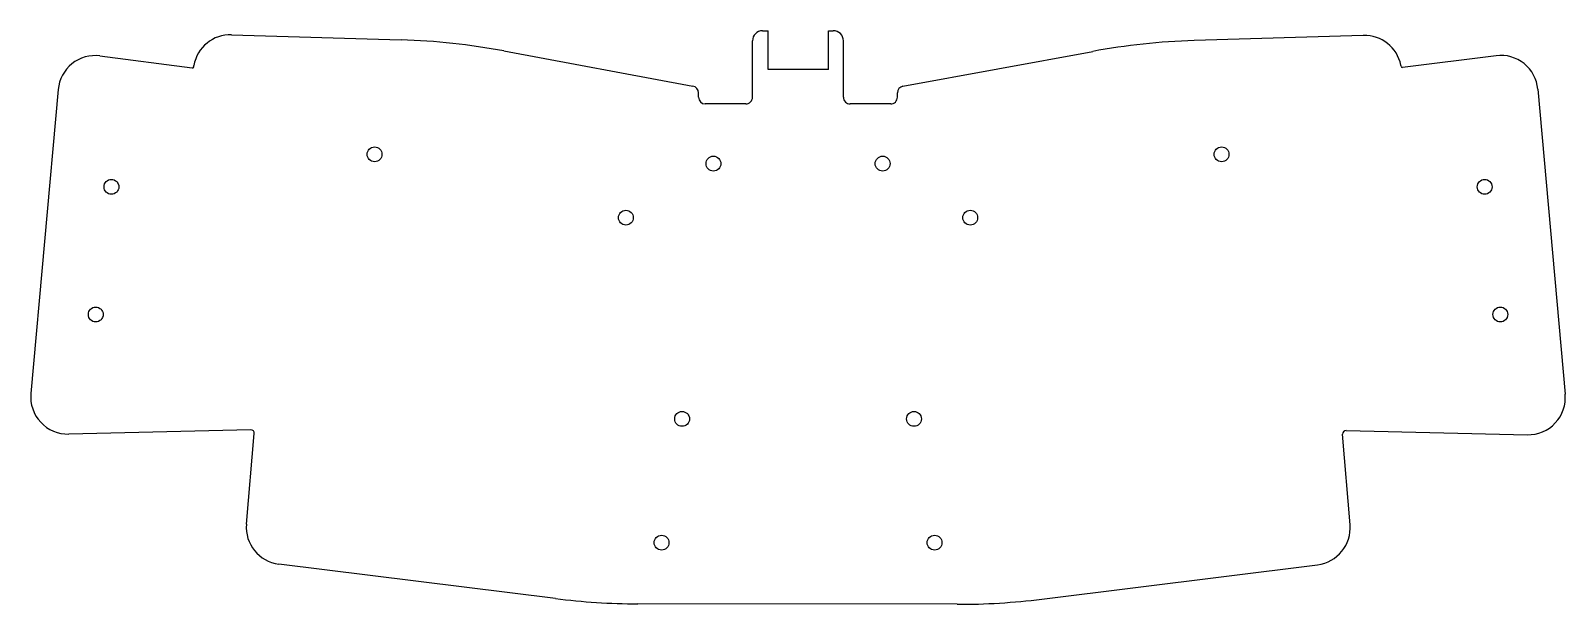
# Model space of a CAD drawing. Extents: x -114 to 114, y -62 to 23.
import ezdxf

# ---------------------------------------------------------------- set-up
doc = ezdxf.new("R2010")
doc.units = 0
doc.layers.add('BLACK', color=7, linetype='CONTINUOUS')

msp = doc.modelspace()

# ---------------------------------------------------------------- linework, layer by layer
at = {"layer": 'BLACK', "linetype": 'CONTINUOUS'}
for p, q in [((-83.909211, 22.843778), (-58.795842, 22.074862)), ((-5.252883, 23.428547), (-4.415, 23.428547)), ((-4.415, 17.678547), (-4.414371, 23.428547)), ((4.525, 23.435542), (5.225, 23.435542)), ((4.525629, 17.678547), (4.525629, 23.435542)), ((83.745927, 22.737873), (58.679618, 21.971565)), ((-6.745, 13.589999), (-6.748776, 21.927874)), ((6.725001, 13.579999), (6.725, 21.935542)), ((-103.417229, 19.698662), (-89.755341, 17.914853)), ((-89.532359, 18.079162), (-89.497438, 18.281552)), ((-43.579824, 20.437392), (-15.562001, 15.222078)), ((15.544463, 15.210414), (43.651783, 20.369601)), ((89.338549, 18.162255), (89.307184, 18.319079)), ((103.434362, 19.734745), (89.559435, 18.003019)), ((4.525629, 17.678547), (-4.415, 17.678547)), ((-109.607259, 14.736997), (-113.653947, -30.315114)), ((-14.745, 13.59), (-14.745, 14.238965)), ((14.725001, 13.58), (14.725, 14.226846)), ((109.593555, 14.768274), (113.645435, -30.420904)), ((-7.745, 12.59), (-13.744999, 12.59)), ((13.725, 12.579999), (7.725001, 12.579999)), ((-81.063071, -35.673083), (-108.047107, -36.305646)), ((-81.717392, -49.642457), (-80.553222, -36.216138)), ((81.775908, -49.75702), (80.680185, -36.343143)), ((81.189845, -35.802565), (108.042892, -36.41068)), ((-35.953174, -60.682263), (-76.918346, -55.575323)), ((36.114545, -60.760302), (76.975073, -55.662493)), ((23.567014, -61.529458), (-23.749785, -61.450254))]:
    msp.add_line(p, q, dxfattribs=at)
at = {"layer": 'BLACK'}
for centre in [(-62.737245, 5.117405), (-12.529495, 3.750995), (12.529495, 3.750995), (62.737243, 5.117407), (-101.714055, 0.30662), (101.714053, 0.306622), (-25.507804, -4.252004), (25.507802, -4.252002), (-104.035671, -18.601383), (104.035669, -18.601381), (-17.172717, -34.065016), (17.172717, -34.065016), (-20.221331, -52.392616), (20.221331, -52.392616)]:
    msp.add_circle(centre, 1.1, dxfattribs=at)
for centre, radius, start, end in [((-84.077533, 17.346357), 5.499997, 88.24625506, 170.21011414), ((-5.248777, 21.928553), 1.5, -269.84313384, -179.97407452), ((5.225021, 21.935564), 1.499979, -0.00082125, 90.00082125), ((83.914061, 17.240531), 5.499913, 11.30915304, 91.75182307), ((-61.856372, -77.880143), 100.001849, 79.46931467, 88.24620455), ((61.735444, -77.982941), 100.001207, 91.75111136, 100.41836719), ((-104.129324, 14.244967), 5.499989, 82.56092273, 174.86743848), ((104.115426, 14.276959), 5.500117, 5.12496184, 97.1130365), ((-89.729498, 18.113239), 0.200062, -97.42215823, -9.80698198), ((89.534641, 18.201448), 0.199971, -168.69751188, -82.87791051), ((-15.745047, 14.238927), 1.000046, 0.00221832, 79.45329532), ((15.725119, 14.226747), 1.000119, 100.40673089, 179.9942981), ((-13.744958, 13.590043), 1.000043, -179.99756503, -90.00237767), ((-7.744965, 13.589965), 0.999965, -90.00203407, 0.00197678), ((7.724943, 13.579942), 0.999943, -180.0032947, -89.9967626), ((13.725035, 13.579965), 0.999966, -90.00203407, 0.00203407), ((-108.175995, -30.80715), 5.500006, -185.13260426, -88.65720544), ((108.167397, -30.912075), 5.500013, -91.29712978, 5.1235548), ((-81.051362, -36.172953), 0.500008, -4.9546223, 91.34188409), ((81.178426, -36.302344), 0.49991, -271.30876562, -175.31874276), ((-76.237842, -50.117481), 5.500102, -184.95460347, -97.10718105), ((76.294222, -50.204849), 5.499948, -82.88898956, 4.67044277), ((-23.582404, 38.549459), 99.999853, -97.10614406, -90.09590279), ((23.73445, 38.469959), 99.999557, -90.0959346, -82.88845124)]:
    msp.add_arc(centre, radius, start, end, dxfattribs=at)

doc.saveas('drawing.dxf')
